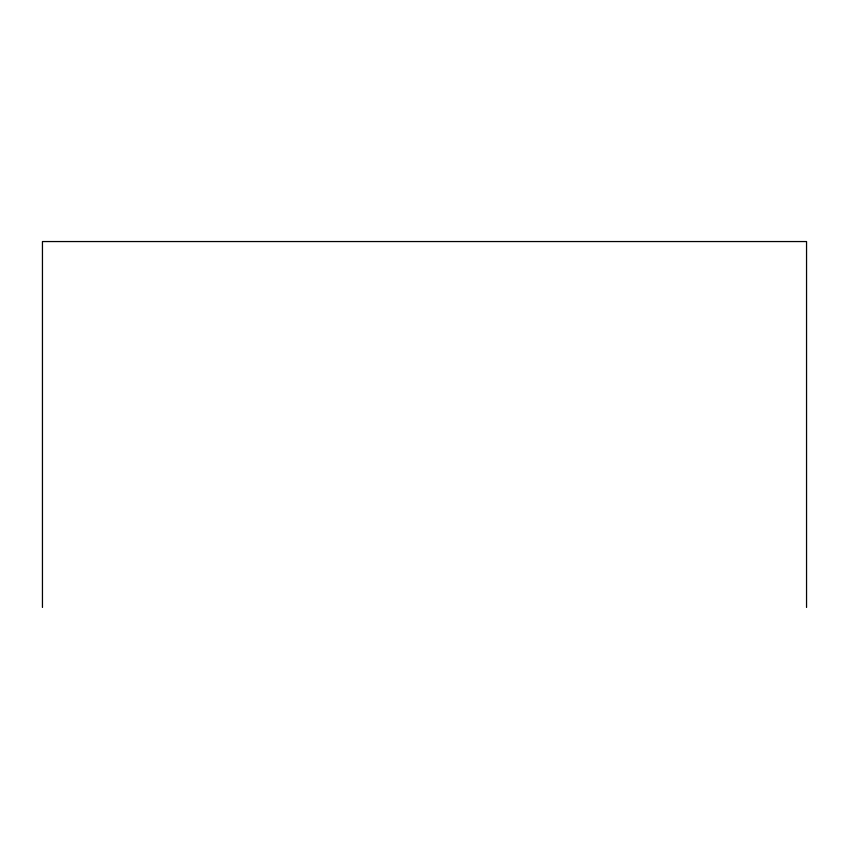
<?xml version="1.0" encoding="UTF-8"?>
<svg xmlns="http://www.w3.org/2000/svg" width="849" height="849" viewBox="0 0 849 849"><rect width="100%" height="100%" fill="white"/><g stroke="black" fill="none" stroke-linecap="round" stroke-linejoin="round"><path stroke-width="1.27" d="M806.55 607.449L806.55 241.551L42.45 241.551L42.45 607.449"/></g></svg>
